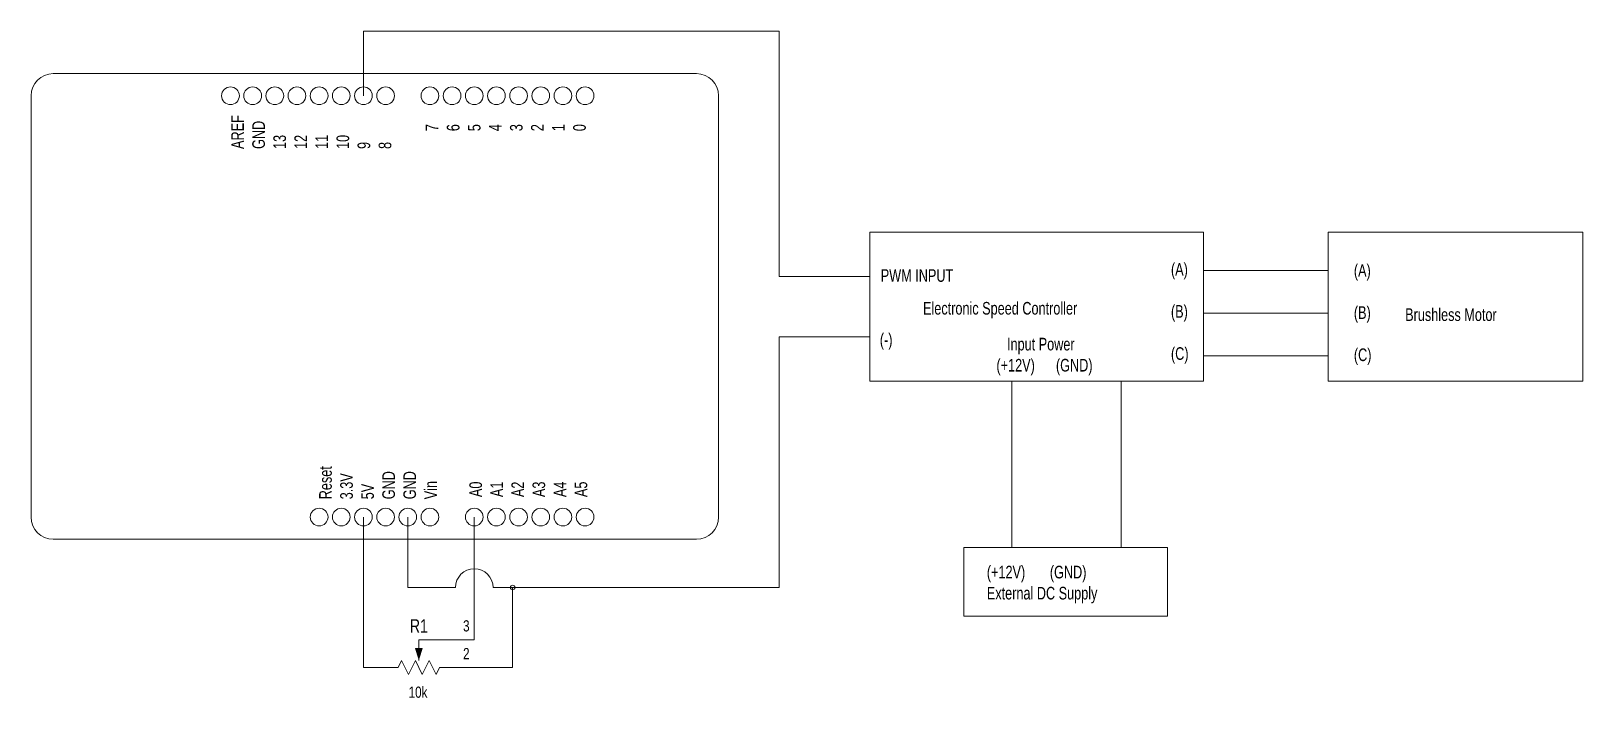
# Model space of a CAD drawing. Header units: inches. Extents: x 0 to 7, y -0.72 to 2.29.
import ezdxf

# ---------------------------------------------------------------- set-up
doc = ezdxf.new("R2010")
doc.units = ezdxf.units.IN
doc.header["$MEASUREMENT"] = 0
doc.layers.get('0').update_dxf_attribs({"linetype": 'CONTINUOUS', "lineweight": 0})
doc.layers.add('Holes', color=7, linetype='CONTINUOUS', lineweight=0)
doc.layers.add('Outline', color=7, linetype='CONTINUOUS', lineweight=0)
doc.layers.add('PINS', color=7, linetype='CONTINUOUS')
doc.styles.get("Standard").update_dxf_attribs({"font": 'txt', "width": 0.75})

msp = doc.modelspace()

# ---------------------------------------------------------------- hatches: boundary and pattern name
msp.add_hatch(color=7).paths.add_polyline_path([(1.7344, -0.4928), (1.75, -0.5396), (1.7656, -0.4928)])

# ---------------------------------------------------------------- linework, layer by layer
at = {"linetype": 'Continuous'}
for p, q in [((1.5, 2), (1.5, 2.292)), ((1.5, 2.292), (3.3755, 2.292)), ((3.3755, 2.292), (3.3755, 1.185)), ((3.1022, 0.1), (3.1022, 2)), ((3.7846, 1.185), (3.7846, 1.385)), ((3.7846, 1.385), (4.2846, 1.385)), ((4.2846, 1.385), (4.7846, 1.385)), ((4.7846, 1.385), (5.0759, 1.385)), ((5.0759, 1.385), (5.2907, 1.385)), ((5.2907, 0.7124), (5.2907, 1.385)), ((5.8533, 1.385), (5.8533, 0.7124)), ((7.0027, 1.385), (5.8533, 1.385)), ((7.0027, 0.7124), (7.0027, 1.385)), ((5.2907, 1.2123), (5.8533, 1.2123)), ((3.3755, 1.185), (3.7846, 1.185)), ((3.7846, 1.185), (3.7846, 0.9124)), ((5.2907, 1.0195), (5.8533, 1.0195)), ((3.3755, 0.9124), (3.7846, 0.9124)), ((3.3755, -0.2179), (3.3755, 0.9124)), ((3.7846, 0.9124), (3.7846, 0.7124)), ((5.2907, 0.8267), (5.8533, 0.8267)), ((3.7846, 0.7124), (4.7846, 0.7124)), ((4.4257, -0.0379), (4.4257, 0.7124)), ((4.7846, 0.7124), (5.0759, 0.7124)), ((4.9194, -0.0379), (4.9194, 0.7124)), ((5.0759, 0.7124), (5.2907, 0.7124)), ((5.8533, 0.7124), (7.0027, 0.7124)), ((1.5, 0.1), (1.5, -0.5787)), ((1.7, -0.2179), (1.7, 0.1)), ((2, -0.4537), (2, 0.1)), ((4.2097, -0.0379), (4.2097, -0.3464)), ((5.1277, -0.0379), (4.2097, -0.0379)), ((5.1277, -0.3464), (5.1277, -0.0379)), ((1.9152, -0.2179), (1.7, -0.2179)), ((2.1731, -0.2179), (2.0848, -0.2179)), ((2.1731, -0.5787), (2.1731, -0.2179)), ((2.1731, -0.2179), (3.3755, -0.2179)), ((4.2097, -0.3464), (5.1277, -0.3464)), ((2, -0.5787), (2.1731, -0.5787))]:
    msp.add_line(p, q, dxfattribs=at)
at = {"color": 7, "linetype": 'Continuous'}
for p, q in [((1.5, -0.5787), (1.6562, -0.5787)), ((1.8438, -0.5787), (2, -0.5787))]:
    msp.add_line(p, q, dxfattribs=at)
for points in [[(2, -0.4537), (1.75, -0.4537), (1.75, -0.5474)], [(1.6562, -0.5787), (1.6719, -0.5474), (1.7031, -0.6099), (1.7344, -0.5474), (1.7656, -0.6099), (1.7969, -0.5474), (1.8281, -0.6099), (1.8438, -0.5787)]]:
    msp.add_lwpolyline(points, dxfattribs=at)
msp.add_lwpolyline([(1.7344, -0.4928), (1.75, -0.5396), (1.7656, -0.4928)], close=True, dxfattribs=at)
at = {"linetype": 'Continuous'}
msp.add_circle((2.1731, -0.2179), 0.01, dxfattribs=at)
for centre, radius, start, end in [((3.0022, 2), 0.1, 0, 90), ((3.0022, 0.1), 0.1, 270, 0), ((2, -0.2179), 0.0848, 0, 180)]:
    msp.add_arc(centre, radius, start, end, dxfattribs=at)
at = {"layer": 'Holes'}
for centre in [(0.9, 2), (1, 2), (1.1, 2), (1.2, 2), (1.3, 2), (1.4, 2), (1.5, 2), (1.6, 2), (1.8, 2), (1.9, 2), (2, 2), (2.1, 2), (2.2, 2), (2.3, 2), (2.4, 2), (2.5, 2), (1.3, 0.1), (1.4, 0.1), (1.5, 0.1), (1.6, 0.1), (1.7, 0.1), (1.8, 0.1), (2, 0.1), (2.1, 0.1), (2.2, 0.1), (2.3, 0.1), (2.4, 0.1), (2.5, 0.1)]:
    msp.add_circle(centre, 0.04, dxfattribs=at)
at = {"layer": 'Outline'}
for p, q in [((3.0022, 2.1), (0.1, 2.1)), ((0, 2), (0, 0.1)), ((0.1, 0), (3.0022, 0))]:
    msp.add_line(p, q, dxfattribs=at)
for centre, start, end in [((0.1, 2), 90, 180), ((0.1, 0.1), 180, 270)]:
    msp.add_arc(centre, 0.1, start, end, dxfattribs=at)

# ---------------------------------------------------------------- texts
at = {"linetype": 'Continuous', "char_height": 0.057, "attachment_point": 1, "rotation": 90}
for s, insert in [('AREF\\PGND\\P13\\P12\\P11\\P10\\P9\\P8', (0.9033, 1.7601)), ('7\\P6\\P5\\P4\\P3\\P2\\P1\\P0', (1.7811, 1.8403)), ('Reset\\P3.3V\\P5V\\PGND\\PGND\\PVin', (1.3, 0.18)), ('A0\\PA1\\PA2\\PA3\\PA4\\PA5', (1.9777, 0.19))]:
    msp.add_mtext(s, dxfattribs=dict(at, insert=insert))
at = {"linetype": 'Continuous', "char_height": 0.057, "attachment_point": 1}
for s, insert in [('PWM INPUT', (3.8342, 1.2179)), ('(A)\\P\\P(B)\\P\\P(C)', (5.1436, 1.246)), ('(A)\\P\\P(B)\\P\\P(C)', (5.969, 1.2405)), ('Electronic Speed Controller', (4.0249, 1.0701)), ('Brushless Motor', (6.2004, 1.0414)), ('(-)', (3.83, 0.9284)), ('(+12V)       (GND)\\PExternal DC Supply', (4.3128, -0.1198))]:
    msp.add_mtext(s, dxfattribs=dict(at, insert=insert))
at = {"linetype": 'Continuous', "insert": (4.3562, 0.9084), "char_height": 0.057, "width": 1.172343, "attachment_point": 1}
msp.add_mtext('   Input Power\\P(+12V)      (GND)', dxfattribs=at)
at = {"char_height": 0.050556, "width": 0.071854, "attachment_point": 5}
for s, insert in [('\\C7;\\fArial|b0|i0|;\\H0.050556220114231;3', (1.9641, -0.3912)), ('\\C7;\\fArial|b0|i0|;\\H0.050556220114231;2', (1.9641, -0.5162)), ('{\\fArial|b0|i0|c0|p0;\\H1x;\\C7;10k}', (1.7462, -0.6903))]:
    msp.add_mtext(s, dxfattribs=dict(at, insert=insert))
at = {"layer": 'PINS', "insert": (1.75, -0.3912), "char_height": 0.060668, "width": 0.5, "attachment_point": 5}
msp.add_mtext('\\C7;\\fArial|b0|i0|;\\H0.060668019577861;R1', dxfattribs=at)

doc.saveas('drawing.dxf')
